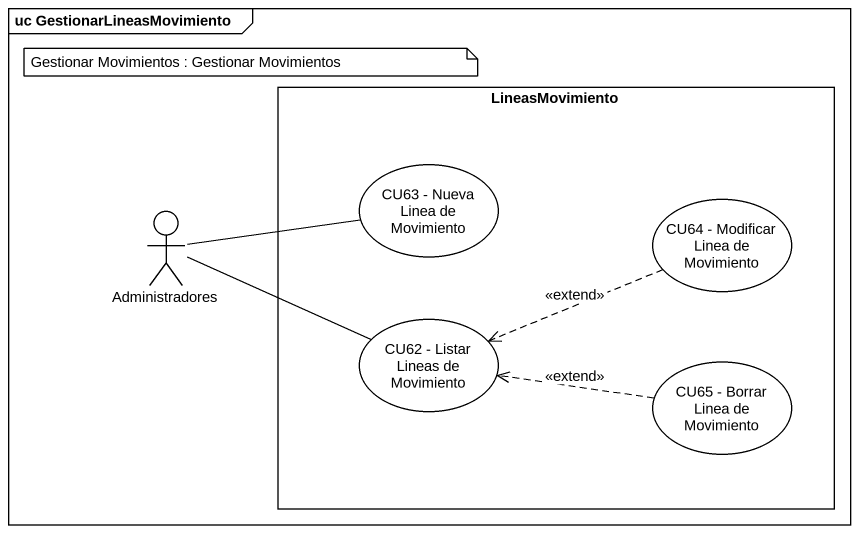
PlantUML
@startuml
mainframe uc GestionarLineasMovimiento
rectangle LineasMovimiento {
  usecase "CU63 - Nueva Linea de Movimiento" as CU63_Nueva_Linea_de
  usecase "CU64 - Modificar Linea de Movimiento" as CU64_Modificar_Linea_de
  usecase "CU62 - Listar Lineas de Movimiento" as CU62_Listar_Lineas_de
  usecase "CU65 - Borrar Linea de Movimiento" as CU65_Borrar_Linea_de
}
actor Administradores
CU63_Nueva_Linea_de -left- Administradores
CU64_Modificar_Linea_de .left.> CU62_Listar_Lineas_de : <<extend>>
CU62_Listar_Lineas_de -left- Administradores
CU65_Borrar_Linea_de .left.> CU62_Listar_Lineas_de : <<extend>>
note as N1
  Gestionar Movimientos : Gestionar Movimientos
end note
@enduml
